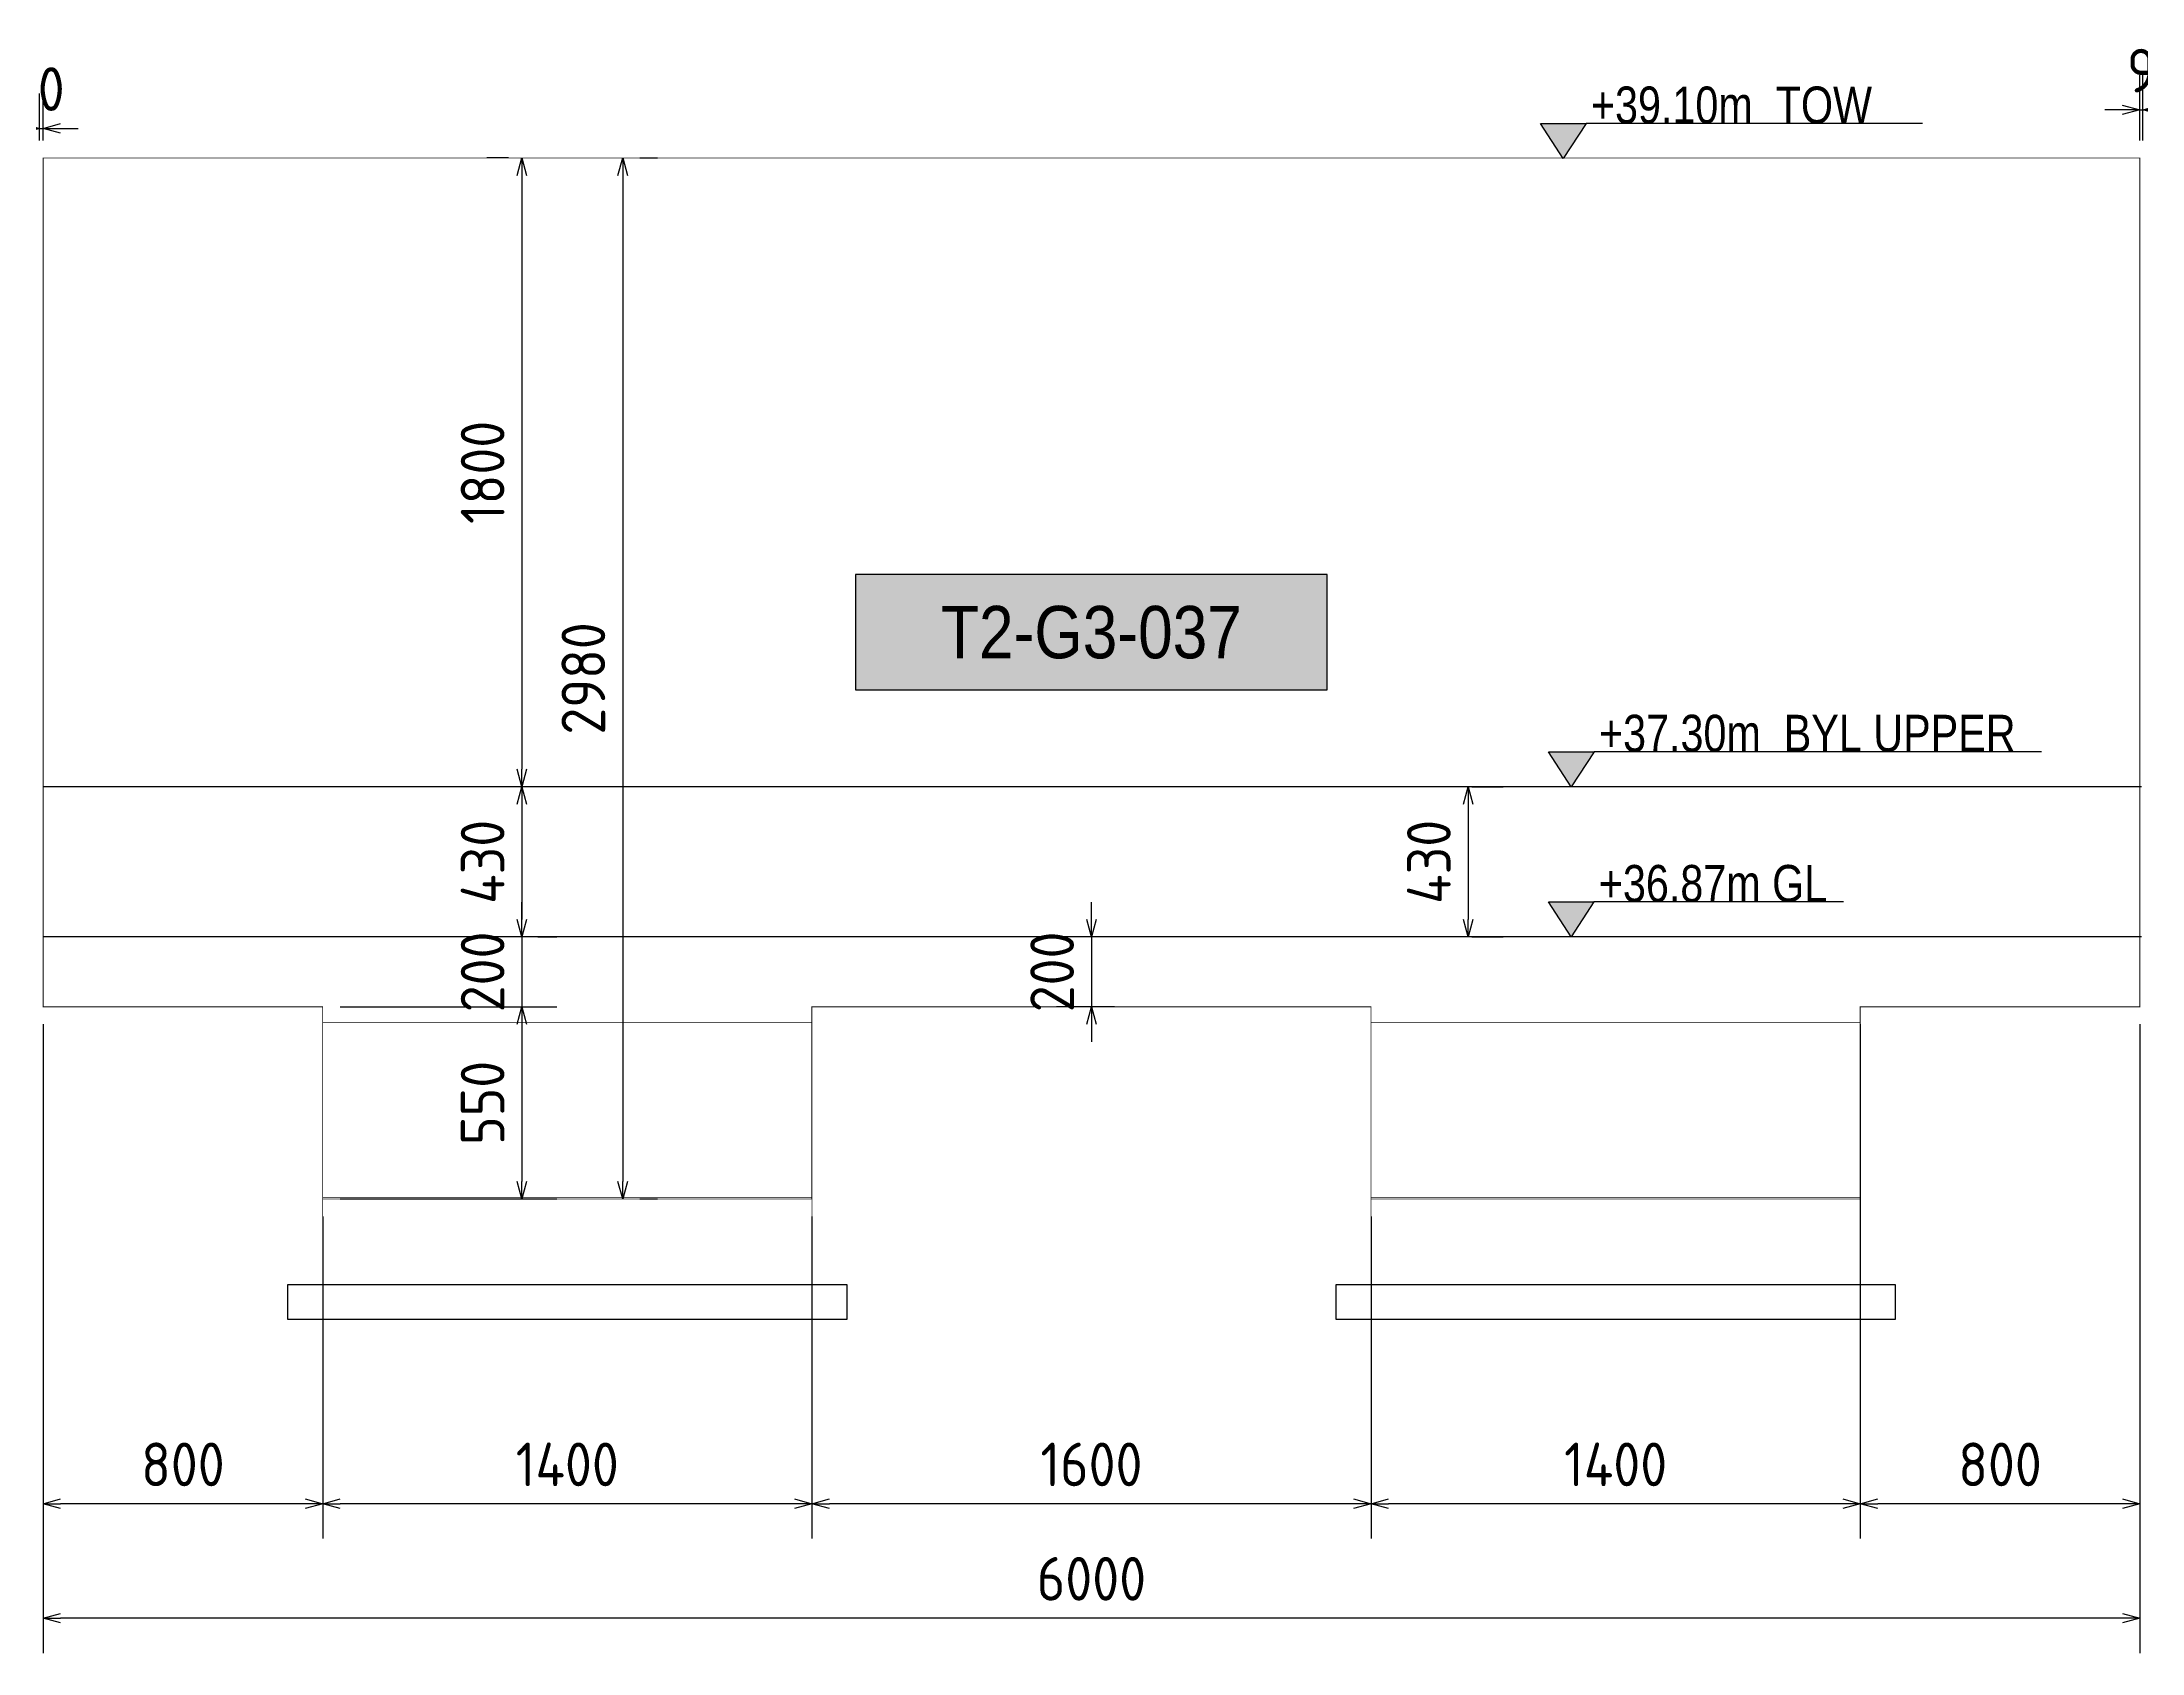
# Model space of a CAD drawing. Header units: centimetres. Extents: x -6122352 to 7132207, y -1694241 to 1947892.
# Drawn here: x 3779774 to 3785783, y 813254 to 817866 of the extents above; entities that cross this region are included whole.
import ezdxf
from ezdxf.enums import TextEntityAlignment as Align

# ---------------------------------------------------------------- set-up
doc = ezdxf.new("R2010")
doc.units = ezdxf.units.CM
doc.header["$MEASUREMENT"] = 0
doc.header["$PDMODE"] = 66
doc.header["$PDSIZE"] = 100
doc.linetypes.add('DASHED2', pattern=[0.375, 0.25, -0.125])
doc.linetypes.add('HIDDEN', pattern=[0.375, 0.25, -0.125])
for name, color, linetype in [('@MI-TYPE-01', 30, 'Continuous'), ('@MI-TYPE-02', 6, 'Continuous'), ('JML-Dimension', 1, 'Continuous'), ('PANEL-TAGS', 7, 'Continuous'), ('SECTION', 130, 'Continuous')]:
    doc.layers.add(name, color=color, linetype=linetype)
doc.styles.add('PANELTAG_STYLE', font='arial.ttf')
doc.styles.add('Schueco-BEMSTIL', font='isocpeur.ttf', dxfattribs={"width": 0.9})
doc.styles.add('txt-Pisa-std', font='arial.ttf', dxfattribs={"width": 0.8})
doc.dimstyles.new('MI- JWC-TXT-2.5 MM', dxfattribs={"dimscale": 1.5, "dimtxt": 2.5, "dimasz": 1, "dimexe": 2, "dimexo": 1, "dimgap": 1, "dimtad": 1, "dimdec": 0, "dimdsep": 46, "dimtxsty": 'Schueco-BEMSTIL', "dimblk": 'OPEN30', "dimcen": 0, "dimdle": 2, "dimclrd": 140, "dimclre": 8, "dimclrt": 40, "dimadec": 0, "dimazin": 2, "dimtfac": 1, "dimtdec": 0, "dimtix": 1, "dimtmove": 2, "dimatfit": 3, "dimldrblk": 'OPEN', "dimfxl": 2, "dimlwd": -1, "dimlwe": -1, "dimarcsym": 0})

# ---------------------------------------------------------------- blocks, each defined once
blk = doc.blocks.new('_Open30')
at = {"color": 0, "linetype": 'ByBlock', "lineweight": -2}
for p, q in [((-1, 0.27), (0, 0)), ((0, 0), (-1, -0.27)), ((0, 0), (-1, 0))]:
    blk.add_line(p, q, dxfattribs=at)
blk = doc.blocks.new('*D2997')
at = {"layer": '@MI-TYPE-01', "color": 8, "transparency": 16777216}
for p, q in [((3742905.9, 815053.6), (3742905.9, 813581.2)), ((3743705.9, 815053.6), (3743705.9, 813581.2))]:
    blk.add_line(p, q, dxfattribs=at)
at = {"layer": '@MI-TYPE-01', "color": 140, "transparency": 16777216}
blk.add_line((3743655.9, 813681.2), (3742955.9, 813681.2), dxfattribs=at)
at = {"layer": 'Defpoints', "color": 0, "transparency": 16777216}
for p in [(3742905.9, 815103.6), (3743705.9, 815103.6), (3742905.9, 813681.2)]:
    blk.add_point(p, dxfattribs=at)
at = {"layer": '@MI-TYPE-01', "color": 140, "transparency": 16777216, "xscale": 50, "yscale": 50, "zscale": 50, "rotation": 180}
blk.add_blockref('_Open30', (3742905.9, 813681.2), dxfattribs=at)
at = {"layer": '@MI-TYPE-01', "color": 140, "transparency": 16777216, "xscale": 50, "yscale": 50, "zscale": 50}
blk.add_blockref('_Open30', (3743705.9, 813681.2), dxfattribs=at)
at = {"layer": '@MI-TYPE-01', "color": 40, "transparency": 16777216, "insert": (3743305.9, 813793.7), "char_height": 125, "attachment_point": 5, "style": 'Schueco-BEMSTIL'}
blk.add_mtext('800', dxfattribs=at)
blk = doc.blocks.new('_Open')
at = {"color": 0, "linetype": 'ByBlock', "lineweight": -2}
for p, q in [((-1, 0.2), (0, 0)), ((-1, -0.2), (0, 0)), ((0, 0), (-1, 0))]:
    blk.add_line(p, q, dxfattribs=at)
blk = doc.blocks.new('*D2998')
at = {"layer": '@MI-TYPE-01', "color": 8, "transparency": 16777216}
for p, q in [((3742905.9, 815053.6), (3742905.9, 813581.2)), ((3741505.9, 814503.6), (3741505.9, 813581.2))]:
    blk.add_line(p, q, dxfattribs=at)
at = {"layer": '@MI-TYPE-01', "color": 140, "transparency": 16777216}
blk.add_line((3742855.9, 813681.2), (3741555.9, 813681.2), dxfattribs=at)
at = {"layer": 'Defpoints', "color": 0, "transparency": 16777216}
for p in [(3742905.9, 815103.6), (3741505.9, 814553.6), (3741505.9, 813681.2)]:
    blk.add_point(p, dxfattribs=at)
at = {"layer": '@MI-TYPE-01', "color": 140, "transparency": 16777216, "xscale": 50, "yscale": 50, "zscale": 50, "rotation": 180}
blk.add_blockref('_Open30', (3741505.9, 813681.2), dxfattribs=at)
at = {"layer": '@MI-TYPE-01', "color": 140, "transparency": 16777216, "xscale": 50, "yscale": 50, "zscale": 50}
blk.add_blockref('_Open30', (3742905.9, 813681.2), dxfattribs=at)
at = {"layer": '@MI-TYPE-01', "color": 40, "transparency": 16777216, "insert": (3742205.9, 813793.7), "char_height": 125, "attachment_point": 5, "style": 'Schueco-BEMSTIL'}
blk.add_mtext('1400', dxfattribs=at)
blk = doc.blocks.new('*D2999')
at = {"layer": '@MI-TYPE-01', "color": 8, "transparency": 16777216}
for p, q in [((3739905.9, 814503.6), (3739905.9, 813581.2)), ((3741505.9, 814503.6), (3741505.9, 813581.2))]:
    blk.add_line(p, q, dxfattribs=at)
at = {"layer": '@MI-TYPE-01', "color": 140, "transparency": 16777216}
blk.add_line((3741455.9, 813681.2), (3739955.9, 813681.2), dxfattribs=at)
at = {"layer": 'Defpoints', "color": 0, "transparency": 16777216}
for p in [(3739905.9, 814553.6), (3741505.9, 814553.6), (3739905.9, 813681.2)]:
    blk.add_point(p, dxfattribs=at)
at = {"layer": '@MI-TYPE-01', "color": 140, "transparency": 16777216, "xscale": 50, "yscale": 50, "zscale": 50, "rotation": 180}
blk.add_blockref('_Open30', (3739905.9, 813681.2), dxfattribs=at)
at = {"layer": '@MI-TYPE-01', "color": 140, "transparency": 16777216, "xscale": 50, "yscale": 50, "zscale": 50}
blk.add_blockref('_Open30', (3741505.9, 813681.2), dxfattribs=at)
at = {"layer": '@MI-TYPE-01', "color": 40, "transparency": 16777216, "insert": (3740705.9, 813793.7), "char_height": 125, "attachment_point": 5, "style": 'Schueco-BEMSTIL'}
blk.add_mtext('1600', dxfattribs=at)
blk = doc.blocks.new('*D3000')
at = {"layer": '@MI-TYPE-01', "color": 8, "transparency": 16777216}
for p, q in [((3738505.9, 814503.6), (3738505.9, 813581.2)), ((3739905.9, 814503.6), (3739905.9, 813581.2))]:
    blk.add_line(p, q, dxfattribs=at)
at = {"layer": '@MI-TYPE-01', "color": 140, "transparency": 16777216}
blk.add_line((3739855.9, 813681.2), (3738555.9, 813681.2), dxfattribs=at)
at = {"layer": 'Defpoints', "color": 0, "transparency": 16777216}
for p in [(3738505.9, 814553.6), (3739905.9, 814553.6), (3738505.9, 813681.2)]:
    blk.add_point(p, dxfattribs=at)
at = {"layer": '@MI-TYPE-01', "color": 140, "transparency": 16777216, "xscale": 50, "yscale": 50, "zscale": 50, "rotation": 180}
blk.add_blockref('_Open30', (3738505.9, 813681.2), dxfattribs=at)
at = {"layer": '@MI-TYPE-01', "color": 140, "transparency": 16777216, "xscale": 50, "yscale": 50, "zscale": 50}
blk.add_blockref('_Open30', (3739905.9, 813681.2), dxfattribs=at)
at = {"layer": '@MI-TYPE-01', "color": 40, "transparency": 16777216, "insert": (3739205.9, 813793.7), "char_height": 125, "attachment_point": 5, "style": 'Schueco-BEMSTIL'}
blk.add_mtext('1400', dxfattribs=at)
blk = doc.blocks.new('*D3001')
at = {"layer": '@MI-TYPE-01', "color": 8, "transparency": 16777216}
for p, q in [((3737705.9, 815053.6), (3737705.9, 813581.2)), ((3738505.9, 814503.6), (3738505.9, 813581.2))]:
    blk.add_line(p, q, dxfattribs=at)
at = {"layer": '@MI-TYPE-01', "color": 140, "transparency": 16777216}
blk.add_line((3738455.9, 813681.2), (3737755.9, 813681.2), dxfattribs=at)
at = {"layer": 'Defpoints', "color": 0, "transparency": 16777216}
for p in [(3737705.9, 815103.6), (3738505.9, 814553.6), (3737705.9, 813681.2)]:
    blk.add_point(p, dxfattribs=at)
at = {"layer": '@MI-TYPE-01', "color": 140, "transparency": 16777216, "xscale": 50, "yscale": 50, "zscale": 50, "rotation": 180}
blk.add_blockref('_Open30', (3737705.9, 813681.2), dxfattribs=at)
at = {"layer": '@MI-TYPE-01', "color": 140, "transparency": 16777216, "xscale": 50, "yscale": 50, "zscale": 50}
blk.add_blockref('_Open30', (3738505.9, 813681.2), dxfattribs=at)
at = {"layer": '@MI-TYPE-01', "color": 40, "transparency": 16777216, "insert": (3738105.9, 813793.7), "char_height": 125, "attachment_point": 5, "style": 'Schueco-BEMSTIL'}
blk.add_mtext('800', dxfattribs=at)
blk = doc.blocks.new('*D3002')
at = {"layer": '@MI-TYPE-01', "color": 8, "transparency": 16777216}
for p, q in [((3737705.9, 815053.6), (3737705.9, 813253.7)), ((3743705.9, 815053.6), (3743705.9, 813253.7))]:
    blk.add_line(p, q, dxfattribs=at)
at = {"layer": '@MI-TYPE-01', "color": 140, "transparency": 16777216}
blk.add_line((3743655.9, 813353.7), (3737755.9, 813353.7), dxfattribs=at)
at = {"layer": 'Defpoints', "color": 0, "transparency": 16777216}
for p in [(3737705.9, 815103.6), (3743705.9, 815103.6), (3737705.9, 813353.7)]:
    blk.add_point(p, dxfattribs=at)
at = {"layer": '@MI-TYPE-01', "color": 140, "transparency": 16777216, "xscale": 50, "yscale": 50, "zscale": 50, "rotation": 180}
blk.add_blockref('_Open30', (3737705.9, 813353.7), dxfattribs=at)
at = {"layer": '@MI-TYPE-01', "color": 140, "transparency": 16777216, "xscale": 50, "yscale": 50, "zscale": 50}
blk.add_blockref('_Open30', (3743705.9, 813353.7), dxfattribs=at)
at = {"layer": '@MI-TYPE-01', "color": 40, "transparency": 16777216, "insert": (3740705.9, 813466.2), "char_height": 125, "attachment_point": 5, "style": 'Schueco-BEMSTIL'}
blk.add_mtext('6000', dxfattribs=at)
blk = doc.blocks.new('T2-ELE FT')
at = {"color": 12, "linetype": 'HIDDEN', "ltscale": 5, "const_width": 2}
blk.add_lwpolyline([(30306558.2, 1676365.9), (30306558.2, 1676865.9), (30307958.2, 1676865.9), (30307958.2, 1676365.9)], dxfattribs=at)
at = {"color": 12, "ltscale": 20, "const_width": 2}
blk.add_lwpolyline([(30306558.2, 1676365.9), (30307958.2, 1676365.9), (30307958.2, 1676115.9), (30306558.2, 1676115.9)], close=True, dxfattribs=at)
at = {"color": 8, "ltscale": 20}
blk.add_lwpolyline([(30306458.2, 1676115.9), (30308058.2, 1676115.9), (30308058.2, 1676015.9), (30306458.2, 1676015.9)], close=True, dxfattribs=at)
blk = doc.blocks.new('*D3003')
at = {"layer": '@MI-TYPE-01', "color": 8, "transparency": 16777216}
for p, q in [((3739038, 817533.6), (3738976.1, 817533.6)), ((3739080.8, 815733.6), (3738976.1, 815733.6))]:
    blk.add_line(p, q, dxfattribs=at)
at = {"layer": '@MI-TYPE-01', "color": 140, "transparency": 16777216}
blk.add_line((3739076.1, 817483.6), (3739076.1, 815783.6), dxfattribs=at)
at = {"layer": 'Defpoints', "color": 0, "transparency": 16777216}
for p in [(3739088, 817533.6), (3739076.1, 815733.6), (3739130.8, 815733.6)]:
    blk.add_point(p, dxfattribs=at)
at = {"layer": '@MI-TYPE-01', "color": 140, "transparency": 16777216, "xscale": 50, "yscale": 50, "zscale": 50}
for p, rotation in [((3739076.1, 817533.6), 90), ((3739076.1, 815733.6), 270)]:
    blk.add_blockref('_Open30', p, dxfattribs=dict(at, rotation=rotation))
at = {"layer": '@MI-TYPE-01', "color": 40, "transparency": 16777216, "insert": (3738963.6, 816633.6), "char_height": 125, "attachment_point": 5, "rotation": 90, "style": 'Schueco-BEMSTIL'}
blk.add_mtext('1800', dxfattribs=at)
blk = doc.blocks.new('*D2996')
at = {"layer": '@MI-TYPE-01', "color": 8, "transparency": 16777216}
for p, q in [((3739413.7, 817533.6), (3739464.4, 817533.6)), ((3739413.7, 814553.6), (3739464.4, 814553.6))]:
    blk.add_line(p, q, dxfattribs=at)
at = {"layer": '@MI-TYPE-01', "color": 140, "transparency": 16777216}
blk.add_line((3739364.4, 817483.6), (3739364.4, 814603.6), dxfattribs=at)
at = {"layer": 'Defpoints', "color": 0, "transparency": 16777216}
for p in [(3739363.7, 817533.6), (3739363.7, 814553.6), (3739364.4, 814553.6)]:
    blk.add_point(p, dxfattribs=at)
at = {"layer": '@MI-TYPE-01', "color": 140, "transparency": 16777216, "xscale": 50, "yscale": 50, "zscale": 50}
for p, rotation in [((3739364.4, 817533.6), 90), ((3739364.4, 814553.6), 270)]:
    blk.add_blockref('_Open30', p, dxfattribs=dict(at, rotation=rotation))
at = {"layer": '@MI-TYPE-01', "color": 40, "transparency": 16777216, "insert": (3739251.9, 816043.6), "char_height": 125, "attachment_point": 5, "rotation": 90, "style": 'Schueco-BEMSTIL'}
blk.add_mtext('2980', dxfattribs=at)
blk = doc.blocks.new('*U2058')
at = {"layer": 'JML-Dimension'}
h = blk.add_hatch(color=10, dxfattribs=at)
h.dxf.hatch_style = 1
h.paths.add_polyline_path([(0, 0), (-1.54, 2.37), (1.54, 2.37)])
blk.add_line((24.31, 2.37), (1.54, 2.37), dxfattribs=at)
blk.add_lwpolyline([(0, 0), (-1.54, 2.37), (1.54, 2.37), (0, 0)], dxfattribs=at)
at = {"color": 5, "style": 'txt-Pisa-std', "width": 0.8}
blk.add_attdef('+0.0', text='', height=2.5, dxfattribs=at).set_placement((1.87, 2.37), align=Align.BOTTOM_LEFT)
blk = doc.blocks.new('*U2056')
at = {"layer": 'JML-Dimension'}
h = blk.add_hatch(color=10, dxfattribs=at)
h.dxf.hatch_style = 1
h.paths.add_polyline_path([(0, 0), (-1.54, 2.37), (1.54, 2.37)])
blk.add_line((31.81, 2.37), (1.54, 2.37), dxfattribs=at)
blk.add_lwpolyline([(0, 0), (-1.54, 2.37), (1.54, 2.37), (0, 0)], dxfattribs=at)
at = {"color": 5, "style": 'txt-Pisa-std', "width": 0.8}
blk.add_attdef('+0.0', text='', height=2.5, dxfattribs=at).set_placement((1.87, 2.37), align=Align.BOTTOM_LEFT)
blk = doc.blocks.new('*U2214')
at = {"layer": 'JML-Dimension'}
h = blk.add_hatch(color=10, dxfattribs=at)
h.dxf.hatch_style = 1
h.paths.add_polyline_path([(0, 0), (-1.54, 2.37), (1.54, 2.37)])
blk.add_line((18.43, 2.37), (1.54, 2.37), dxfattribs=at)
blk.add_lwpolyline([(0, 0), (-1.54, 2.37), (1.54, 2.37), (0, 0)], dxfattribs=at)
at = {"color": 5, "style": 'txt-Pisa-std', "width": 0.8}
blk.add_attdef('+0.0', text='', height=2.5, dxfattribs=at).set_placement((1.87, 2.37), align=Align.BOTTOM_LEFT)
blk = doc.blocks.new('*D3004')
at = {"layer": '@MI-TYPE-01', "color": 8, "transparency": 16777216}
for p, q in [((3741794.6, 815733.6), (3741883.9, 815733.6)), ((3741794.6, 815303.6), (3741883.9, 815303.6))]:
    blk.add_line(p, q, dxfattribs=at)
at = {"layer": '@MI-TYPE-01', "color": 140, "transparency": 16777216}
blk.add_line((3741783.9, 815683.6), (3741783.9, 815353.6), dxfattribs=at)
at = {"layer": 'Defpoints', "color": 0, "transparency": 16777216}
for p in [(3741744.6, 815733.6), (3741744.6, 815303.6), (3741783.9, 815303.6)]:
    blk.add_point(p, dxfattribs=at)
at = {"layer": '@MI-TYPE-01', "color": 140, "transparency": 16777216, "xscale": 50, "yscale": 50, "zscale": 50}
for p, rotation in [((3741783.9, 815733.6), 90), ((3741783.9, 815303.6), 270)]:
    blk.add_blockref('_Open30', p, dxfattribs=dict(at, rotation=rotation))
at = {"layer": '@MI-TYPE-01', "color": 40, "transparency": 16777216, "insert": (3741671.4, 815518.6), "char_height": 125, "attachment_point": 5, "rotation": 90, "style": 'Schueco-BEMSTIL'}
blk.add_mtext('430', dxfattribs=at)
blk = doc.blocks.new('*D3005')
at = {"layer": '@MI-TYPE-01', "color": 140, "transparency": 16777216}
for p, q in [((3740705.9, 815353.6), (3740705.9, 815403.6)), ((3740705.9, 815303.6), (3740705.9, 815103.6)), ((3740705.9, 815053.6), (3740705.9, 815003.6))]:
    blk.add_line(p, q, dxfattribs=at)
at = {"layer": '@MI-TYPE-01', "color": 8, "transparency": 16777216}
for p, q in [((3740771.5, 815303.6), (3740605.9, 815303.6)), ((3740771.5, 815103.6), (3740605.9, 815103.6))]:
    blk.add_line(p, q, dxfattribs=at)
at = {"layer": 'Defpoints', "color": 0, "transparency": 16777216}
for p in [(3740821.5, 815303.6), (3740705.9, 815103.6), (3740821.5, 815103.6)]:
    blk.add_point(p, dxfattribs=at)
at = {"layer": '@MI-TYPE-01', "color": 140, "transparency": 16777216, "xscale": 50, "yscale": 50, "zscale": 50}
for p, rotation in [((3740705.9, 815303.6), 270), ((3740705.9, 815103.6), 90)]:
    blk.add_blockref('_Open30', p, dxfattribs=dict(at, rotation=rotation))
at = {"layer": '@MI-TYPE-01', "color": 40, "transparency": 16777216, "insert": (3740593.4, 815203.6), "char_height": 125, "attachment_point": 5, "rotation": 90, "style": 'Schueco-BEMSTIL'}
blk.add_mtext('200', dxfattribs=at)
blk = doc.blocks.new('*D3006')
at = {"layer": '@MI-TYPE-01', "color": 8, "transparency": 16777216}
for p, q in [((3739080.8, 815733.6), (3738976.1, 815733.6)), ((3739121.8, 815303.6), (3739176.1, 815303.6))]:
    blk.add_line(p, q, dxfattribs=at)
at = {"layer": '@MI-TYPE-01', "color": 140, "transparency": 16777216}
blk.add_line((3739076.1, 815683.6), (3739076.1, 815353.6), dxfattribs=at)
at = {"layer": 'Defpoints', "color": 0, "transparency": 16777216}
for p in [(3739130.8, 815733.6), (3739071.8, 815303.6), (3739076.1, 815303.6)]:
    blk.add_point(p, dxfattribs=at)
at = {"layer": '@MI-TYPE-01', "color": 140, "transparency": 16777216, "xscale": 50, "yscale": 50, "zscale": 50}
for p, rotation in [((3739076.1, 815733.6), 90), ((3739076.1, 815303.6), 270)]:
    blk.add_blockref('_Open30', p, dxfattribs=dict(at, rotation=rotation))
at = {"layer": '@MI-TYPE-01', "color": 40, "transparency": 16777216, "insert": (3738963.6, 815518.6), "char_height": 125, "attachment_point": 5, "rotation": 90, "style": 'Schueco-BEMSTIL'}
blk.add_mtext('430', dxfattribs=at)
blk = doc.blocks.new('*D3007')
at = {"layer": '@MI-TYPE-01', "color": 140, "transparency": 16777216}
for p, q in [((3739076.1, 815353.6), (3739076.1, 815403.6)), ((3739076.1, 815303.6), (3739076.1, 815103.6)), ((3739076.1, 815053.6), (3739076.1, 815003.6))]:
    blk.add_line(p, q, dxfattribs=at)
at = {"layer": '@MI-TYPE-01', "color": 8, "transparency": 16777216}
for p, q in [((3739121.8, 815303.6), (3739176.1, 815303.6)), ((3738555.9, 815103.6), (3739176.1, 815103.6))]:
    blk.add_line(p, q, dxfattribs=at)
at = {"layer": 'Defpoints', "color": 0, "transparency": 16777216}
for p in [(3739071.8, 815303.6), (3738505.9, 815103.6), (3739076.1, 815103.6)]:
    blk.add_point(p, dxfattribs=at)
at = {"layer": '@MI-TYPE-01', "color": 140, "transparency": 16777216, "xscale": 50, "yscale": 50, "zscale": 50}
for p, rotation in [((3739076.1, 815303.6), 270), ((3739076.1, 815103.6), 90)]:
    blk.add_blockref('_Open30', p, dxfattribs=dict(at, rotation=rotation))
at = {"layer": '@MI-TYPE-01', "color": 40, "transparency": 16777216, "insert": (3738963.6, 815203.6), "char_height": 125, "attachment_point": 5, "rotation": 90, "style": 'Schueco-BEMSTIL'}
blk.add_mtext('200', dxfattribs=at)
blk = doc.blocks.new('*D3008')
at = {"layer": '@MI-TYPE-01', "color": 8, "transparency": 16777216}
for p, q in [((3738555.9, 815103.6), (3739176.1, 815103.6)), ((3738555.9, 814553.6), (3739176.1, 814553.6))]:
    blk.add_line(p, q, dxfattribs=at)
at = {"layer": '@MI-TYPE-01', "color": 140, "transparency": 16777216}
blk.add_line((3739076.1, 815053.6), (3739076.1, 814603.6), dxfattribs=at)
at = {"layer": 'Defpoints', "color": 0, "transparency": 16777216}
for p in [(3738505.9, 815103.6), (3738505.9, 814553.6), (3739076.1, 814553.6)]:
    blk.add_point(p, dxfattribs=at)
at = {"layer": '@MI-TYPE-01', "color": 140, "transparency": 16777216, "xscale": 50, "yscale": 50, "zscale": 50}
for p, rotation in [((3739076.1, 815103.6), 90), ((3739076.1, 814553.6), 270)]:
    blk.add_blockref('_Open30', p, dxfattribs=dict(at, rotation=rotation))
at = {"layer": '@MI-TYPE-01', "color": 40, "transparency": 16777216, "insert": (3738963.6, 814828.6), "char_height": 125, "attachment_point": 5, "rotation": 90, "style": 'Schueco-BEMSTIL'}
blk.add_mtext('550', dxfattribs=at)
blk = doc.blocks.new('*D3016')
at = {"layer": '@MI-TYPE-01', "color": 8, "transparency": 16777216}
for p, q in [((3779766.9, 817583.6), (3779766.9, 817718.3)), ((3779776.9, 817583.6), (3779776.9, 817718.3))]:
    blk.add_line(p, q, dxfattribs=at)
at = {"layer": '@MI-TYPE-01', "color": 140, "transparency": 16777216}
for p, q in [((3779716.9, 817618.3), (3779666.9, 817618.3)), ((3779766.9, 817618.3), (3779776.9, 817618.3)), ((3779826.9, 817618.3), (3779876.9, 817618.3))]:
    blk.add_line(p, q, dxfattribs=at)
at = {"layer": 'Defpoints', "color": 0, "transparency": 16777216}
for p in [(3779776.9, 817618.3), (3779766.9, 817533.6), (3779776.9, 817533.6)]:
    blk.add_point(p, dxfattribs=at)
at = {"layer": '@MI-TYPE-01', "color": 140, "transparency": 16777216, "xscale": 50, "yscale": 50, "zscale": 50}
blk.add_blockref('_Open30', (3779766.9, 817618.3), dxfattribs=at)
at = {"layer": '@MI-TYPE-01', "color": 140, "transparency": 16777216, "xscale": 50, "yscale": 50, "zscale": 50, "rotation": 180}
blk.add_blockref('_Open30', (3779776.9, 817618.3), dxfattribs=at)
at = {"layer": '@MI-TYPE-01', "color": 40, "transparency": 16777216, "insert": (3779771.9, 817730.8), "char_height": 125, "attachment_point": 5, "style": 'Schueco-BEMSTIL'}
blk.add_mtext('10', dxfattribs=at)
blk = doc.blocks.new('*D3030')
at = {"layer": '@MI-TYPE-01', "color": 8, "transparency": 16777216}
for p, q in [((3785776.9, 817583.6), (3785776.9, 817771.1)), ((3785785.8, 817583.6), (3785785.8, 817771.1))]:
    blk.add_line(p, q, dxfattribs=at)
at = {"layer": '@MI-TYPE-01', "color": 140, "transparency": 16777216}
for p, q in [((3785726.9, 817671.1), (3785676.9, 817671.1)), ((3785776.9, 817671.1), (3785785.8, 817671.1)), ((3785835.8, 817671.1), (3785885.8, 817671.1))]:
    blk.add_line(p, q, dxfattribs=at)
at = {"layer": 'Defpoints', "color": 0, "transparency": 16777216}
for p in [(3785785.8, 817671.1), (3785776.9, 817533.6), (3785785.8, 817533.6)]:
    blk.add_point(p, dxfattribs=at)
at = {"layer": '@MI-TYPE-01', "color": 140, "transparency": 16777216, "xscale": 50, "yscale": 50, "zscale": 50}
blk.add_blockref('_Open30', (3785776.9, 817671.1), dxfattribs=at)
at = {"layer": '@MI-TYPE-01', "color": 140, "transparency": 16777216, "xscale": 50, "yscale": 50, "zscale": 50, "rotation": 180}
blk.add_blockref('_Open30', (3785785.8, 817671.1), dxfattribs=at)
at = {"layer": '@MI-TYPE-01', "color": 40, "transparency": 16777216, "insert": (3785781.4, 817783.6), "char_height": 125, "attachment_point": 5, "style": 'Schueco-BEMSTIL'}
blk.add_mtext('9', dxfattribs=at)
blk = doc.blocks.new('PANELTAG')
at = {"layer": 'PANEL-TAGS', "color": 1}
blk.add_lwpolyline([(-13.5, -3.3), (13.5, -3.3), (13.5, 3.3), (-13.5, 3.3)], close=True, dxfattribs=at)
at = {"layer": 'PANEL-TAGS', "color": 40, "true_color": 0xffd700}
blk.add_solid([(-13.5, -3.3), (13.5, -3.3), (-13.5, 3.3), (13.5, 3.3)], dxfattribs=at)
at = {"layer": 'PANEL-TAGS', "color": 5, "style": 'PANELTAG_STYLE', "width": 0.85}
blk.add_attdef('TAGNO', text='', height=3, dxfattribs=at).set_placement((0, 0), align=Align.MIDDLE)
blk = doc.blocks.new('A$C7dc9535a')
at = {"layer": '@MI-TYPE-01', "const_width": 2.5}
blk.add_lwpolyline([(6011, 0), (11, 0), (11, -2430), (811, -2430), (811, -2980), (2211, -2980), (2211, -2430), (3811, -2430), (3811, -2980), (5211, -2980), (5211, -2430), (6011, -2430)], close=True, dxfattribs=at)
at = {"layer": '@MI-TYPE-02', "color": 160, "linetype": 'DASHED2', "ltscale": 5}
for points in [[(6016, -1800), (11, -1800)], [(6016, -2230), (11, -2230)]]:
    blk.add_lwpolyline(points, dxfattribs=at)
at = {"color": 2}
for p in [(-30305747.1, -1679340.9), (-30302747.1, -1679340.9)]:
    blk.add_blockref('T2-ELE FT', p, dxfattribs=at)
at = {"layer": 'SECTION', "color": 6}
ref = blk.add_blockref('*U2058', (4361.2, -1.5), dxfattribs=dict(at, xscale=42.30147098076819, yscale=42.30147098076819, zscale=42.30147098076819))
ref.add_attrib('+0.0', '+39.10m  TOW', (4440.3, 98.8), dxfattribs={"layer": 'JML-Dimension', "color": 5, "height": 105.754, "style": 'txt-Pisa-std', "width": 0.8})
ref = blk.add_blockref('*U2056', (4384.3, -1800), dxfattribs=dict(at, xscale=42.30147098076819, yscale=42.30147098076819, zscale=42.30147098076819))
ref.add_attrib('+0.0', '+37.30m  BYL UPPER', (4463.4, -1699.7), dxfattribs={"layer": 'JML-Dimension', "color": 5, "height": 105.754, "style": 'txt-Pisa-std', "width": 0.8})
ref = blk.add_blockref('*U2214', (4383.7, -2230), dxfattribs=dict(at, xscale=42.30147098076819, yscale=42.30147098076819, zscale=42.30147098076819))
ref.add_attrib('+0.0', '+36.87m GL', (4462.9, -2129.7), dxfattribs={"layer": 'JML-Dimension', "color": 5, "height": 105.75, "style": 'txt-Pisa-std', "width": 0.8})
at = {"layer": '@MI-TYPE-01'}
for base, p1, p2, picture, middle in [((1381.3, -1800), (1393.1, 0), (1435.9, -1800), '*D3003', (1268.8, -900)), ((1669.6, -2980), (1668.8, 0), (1668.8, -2980), '*D2996', (1557.1, -1490)), ((1381.3, -2230), (1435.9, -1800), (1376.9, -2230), '*D3006', (1268.8, -2015)), ((4089.1, -2230), (4049.7, -1800), (4049.7, -2230), '*D3004', (3976.6, -2015)), ((1381.3, -2430), (1376.9, -2230), (811, -2430), '*D3007', (1268.8, -2330)), ((3011, -2430), (3126.7, -2230), (3126.7, -2430), '*D3005', (2898.5, -2330)), ((1381.3, -2980), (811, -2430), (811, -2980), '*D3008', (1268.8, -2705))]:
    dim = blk.add_linear_dim(base=base, p1=p1, p2=p2, angle=90, dimstyle='MI- JWC-TXT-2.5 MM', dxfattribs=at)
    dim.commit()
    dim.dimension.update_dxf_attribs({"geometry": picture, "text_midpoint": middle, "insert": (-3737694.8, -817533.6)})
for base, p1, p2, picture, middle in [((11, -3852.4), (811, -2980), (11, -2430), '*D3001', (411, -3852.4)), ((11, -4179.8), (6011, -2430), (11, -2430), '*D3002', (3011, -4179.8)), ((3811, -3852.4), (5211, -2430), (3811, -2980), '*D2998', (4511, -3852.4)), ((5211, -3852.4), (6011, -2430), (5211, -2430), '*D2997', (5611, -3852.4)), ((811, -3852.4), (2211, -2980), (811, -2980), '*D3000', (1511, -3852.4)), ((2211, -3852.4), (3811, -2980), (2211, -2980), '*D2999', (3011, -3852.4))]:
    dim = blk.add_linear_dim(base=base, p1=p1, p2=p2, angle=180, dimstyle='MI- JWC-TXT-2.5 MM', dxfattribs=at)
    dim.commit()
    dim.dimension.update_dxf_attribs({"geometry": picture, "text_midpoint": middle, "dimtype": 128, "insert": (-3737694.8, -817533.6)})

msp = doc.modelspace()

# ---------------------------------------------------------------- block references
at = {"layer": '@MI-TYPE-01'}
msp.add_blockref('A$C7dc9535a', (3779765.87172, 817533.57191), dxfattribs=at)
at = {"layer": 'PANEL-TAGS'}
ref = msp.add_blockref('PANELTAG', (3782776.90023, 816176.22702), dxfattribs=dict(at, xscale=50, yscale=50, zscale=50))
ref.add_attrib('TAGNO', 'T2-G3-037', dxfattribs={"color": 5, "height": 150, "style": 'PANELTAG_STYLE', "width": 0.85}).set_placement((3782776.90023, 816176.22702), align=Align.MIDDLE_CENTER)

# ---------------------------------------------------------------- dimensions: what is measured, and where the dimension line sits
at = {"layer": '@MI-TYPE-01'}
for base, p1, p2, picture, middle in [((3785785.80316, 817671.09228), (3785776.90023, 817533.57191), (3785785.80316, 817533.57191), '*D3030', (3785781.3517, 817783.59228)), ((3779776.90023, 817618.2614), (3779766.90023, 817533.57191), (3779776.90023, 817533.57191), '*D3016', (3779771.90023, 817730.7614))]:
    dim = msp.add_linear_dim(base=base, p1=p1, p2=p2, dimstyle='MI- JWC-TXT-2.5 MM', dxfattribs=at)
    dim.commit()
    dim.dimension.update_dxf_attribs({"geometry": picture, "text_midpoint": middle})

doc.saveas('drawing.dxf')
